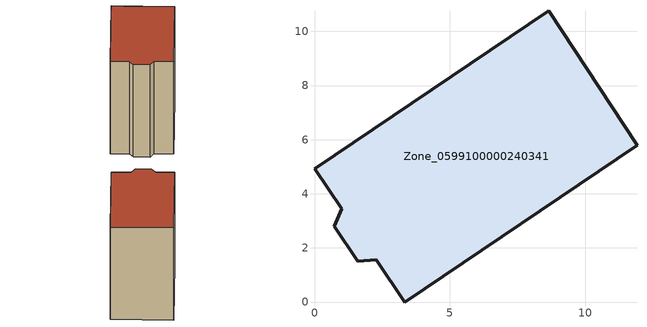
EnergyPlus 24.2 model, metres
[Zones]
Zone_0599100000240341
 floor ground (C_G): 8.65,10.76 11.92,5.79 3.33,0 2.28,1.56 1.59,1.5 0.73,2.8 1.01,3.44 0,4.93 z0
 wall outside (C_F): 11.92,5.79 8.65,10.76 0,4.93 1.01,3.44 0.73,2.8 1.59,1.5 2.28,1.56 3.33,0 11.92,5.79 z0:9.89
 roof outside (C_R): 3.33,0 11.92,5.79 8.65,10.76 0,4.93 1.01,3.44 0.73,2.8 1.59,1.5 2.28,1.56 z9.89
[BUILDING]
Pand.0599100000240341: North Axis=0; Terrain=City; Loads Convergence Tolerance Value=0.04; Temperature Convergence Tolerance Value=0.4; Solar Distribution=FullExterior; Maximum Number of Warmup Days=25; Minimum Number of Warmup Days=1
[Site:Location]
Rotterdam.The.Hague.AP_ZH_NLD Design_Conditions: Latitude=51.96; Longitude=4.45; Time Zone=1; Elevation=-4.5
[SITE:GROUNDTEMPERATURE:BUILDINGSURFACE]
18, 18, 18, 18, 18, 18, 18, 18, 18, 18, 18, 18
[MATERIAL] Thermal Absorptance=0.9; Solar Absorptance=0.7; Visible Absorptance=0.7
Name | Roughness | Thickness | Conductivity | Density | Specific Heat
G.TI.1946 | MediumSmooth | 0.15 | 1 | 540 | 1210
F.TI.1946 | Rough | 0.3 | 0.857143 | 1920 | 840
R.TI.1946 | MediumRough | 0.2 | 0.1 | 1500 | 1000
[CONSTRUCTION]
C_G: G.TI.1946
C_F: F.TI.1946
C_R: R.TI.1946
[ZONE]
Zone_0599100000240341: Type=1; Multiplier=1; Ceiling Height=Autocalculate; Volume=Autocalculate; Floor Area=autocalculate; Part of Total Floor Area=Yes
[ZONEINFILTRATION:DESIGNFLOWRATE]
Infil_Zone_0599100000240341: Zone or ZoneList or Space or SpaceList=Zone_0599100000240341; Schedule=AlwaysOn; Design Flow Rate Calculation Method=Flow/Area; Flow Rate per Floor Area=0.003; Constant Term Coefficient=1; Temperature Term Coefficient=0; Velocity Term Coefficient=0; Velocity Squared Term Coefficient=0
[HVACTEMPLATE:ZONE:IDEALLOADSAIRSYSTEM]
Zone_0599100000240341: Maximum Heating Supply Air Temperature=50; Minimum Cooling Supply Air Temperature=13; Maximum Heating Supply Air Humidity Ratio=0.0156; Minimum Cooling Supply Air Humidity Ratio=0.0077; Heating Limit=NoLimit; Cooling Limit=NoLimit; Dehumidification Control Type=ConstantSensibleHeatRatio; Cooling Sensible Heat Ratio=0.7; Dehumidification Setpoint=60; Humidification Control Type=None; Humidification Setpoint=30; Outdoor Air Method=None; Outdoor Air Flow Rate per Person=0.00944; Outdoor Air Flow Rate per Zone Floor Area=0; Outdoor Air Flow Rate per Zone=0; Demand Controlled Ventilation Type=None; Outdoor Air Economizer Type=NoEconomizer; Heat Recovery Type=None; Sensible Heat Recovery Effectiveness=0.7; Latent Heat Recovery Effectiveness=0.65
[ZONECONTROL:THERMOSTAT]
ThermostatControl_Zone_0599100000240341: Zone or ZoneList=Zone_0599100000240341; Control Type Schedule=DualSetpointControlType; Control 1=Thermostat_Zone_0599100000240341; Temperature Difference Between Cutout And Setpoint=0
[THERMOSTATSETPOINT:DUALSETPOINT]
Thermostat_Zone_0599100000240341: Heating Setpoint Temperature Schedule=HeatingSetpoint_Zone_0599100000240341; Cooling Setpoint Temperature Schedule=CoolingSetpoint_Zone_0599100000240341
[SCHEDULE:COMPACT]
HeatingSetpoint_Zone_0599100000240341: Through: 12/31, For: AllDays, Until: 24:00, 21
CoolingSetpoint_Zone_0599100000240341: Through: 12/31, For: AllDays, Until: 24:00, 24
DualSetpointControlType: Through: 12/31, For: AllDays, Until: 24:00, 4
AlwaysOn: Through: 12/31, For: AllDays, Until: 24:00, 1
